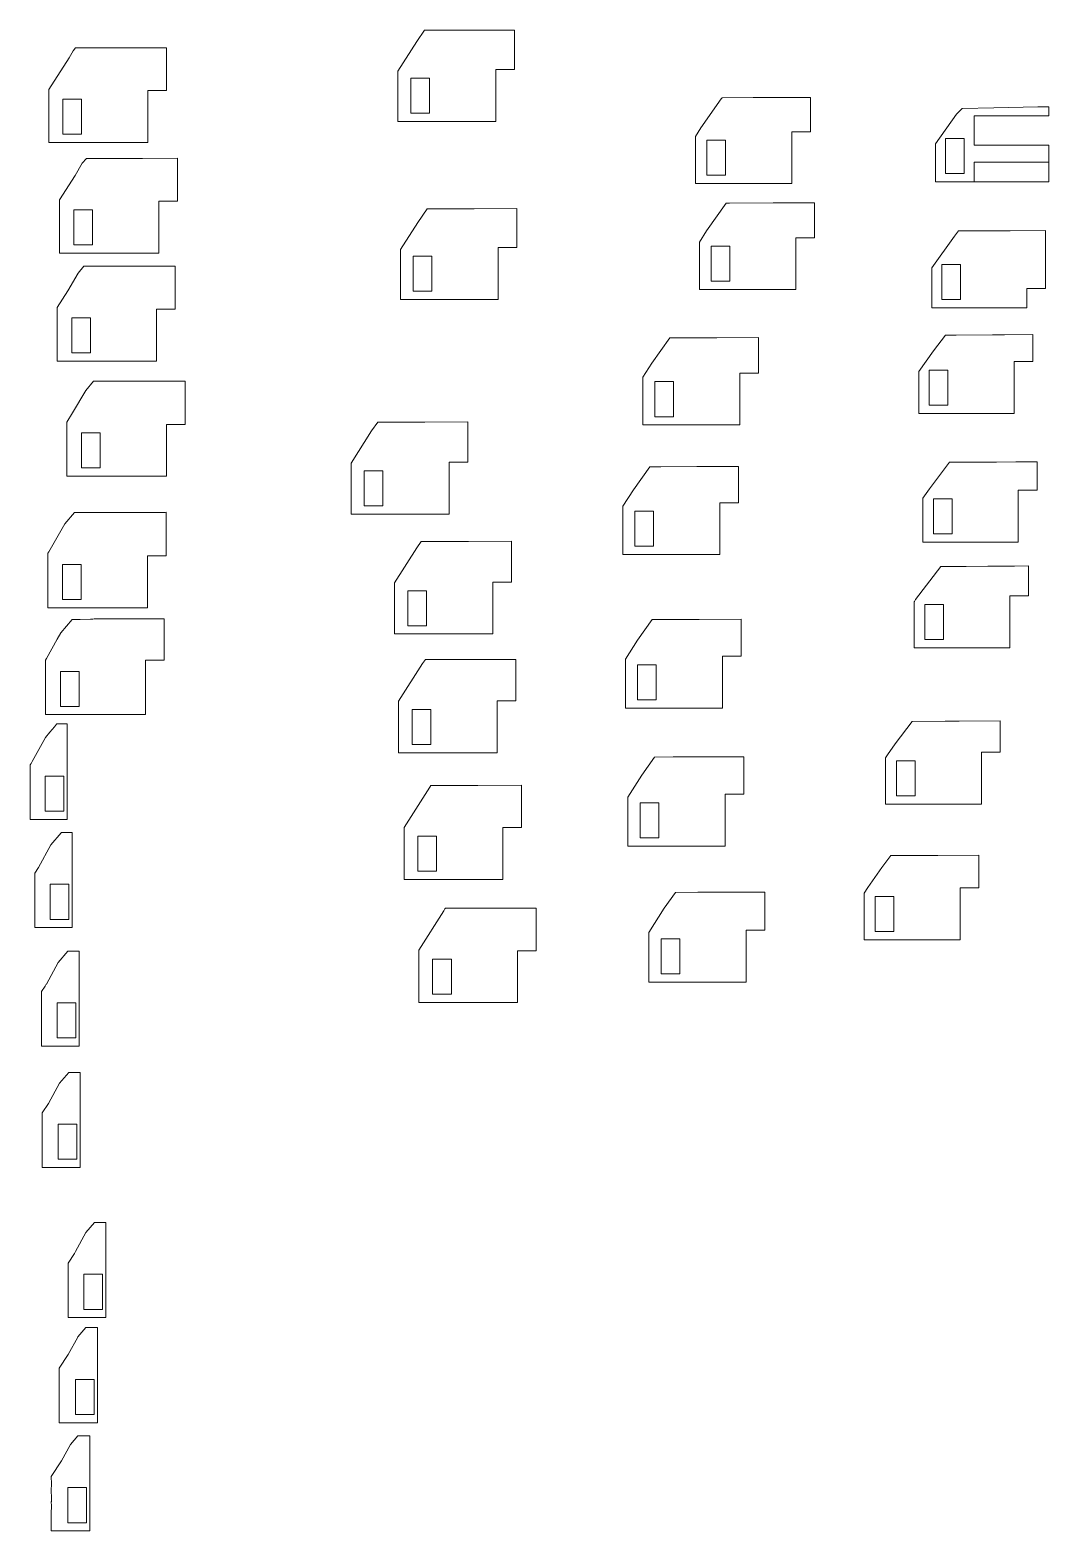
# Model space of a CAD drawing. Header units: millimetres. Extents: x -3396 to 75, y -180 to 2055.
# Drawn here: x -3170.1 to -3006.6, y 1726.7 to 1967.8 of the extents above; entities that cross this region are included whole.
import ezdxf

# ---------------------------------------------------------------- set-up
doc = ezdxf.new("R2010")
doc.units = ezdxf.units.MM

msp = doc.modelspace()

# ---------------------------------------------------------------- linework, layer by layer
at = {"color": 7, "linetype": 'Continuous', "lineweight": 15}
for p, q in [((-3106.79, 1967.72), (-3108.05, 1965.93)), ((-3101.98, 1967.74), (-3106.79, 1967.72)), ((-3099.24, 1967.74), (-3101.98, 1967.74)), ((-3092.37, 1967.76), (-3099.24, 1967.74)), ((-3092.37, 1961.41), (-3092.37, 1967.76)), ((-3162.82, 1964.88), (-3163.21, 1964.43)), ((-3159.45, 1964.88), (-3162.82, 1964.88)), ((-3155.28, 1964.89), (-3159.45, 1964.88)), ((-3151.54, 1964.89), (-3155.28, 1964.89)), ((-3148.22, 1964.9), (-3151.54, 1964.89)), ((-3148.22, 1958.03), (-3148.22, 1964.9)), ((-3111.08, 1961.17), (-3108.05, 1965.93)), ((-3163.86, 1963.3), (-3167.12, 1958.19)), ((-3163.21, 1964.43), (-3163.86, 1963.3)), ((-3111.08, 1961.17), (-3111.08, 1960.58)), ((-3111.08, 1960.53), (-3111.08, 1960.58)), ((-3111.08, 1960.35), (-3111.08, 1960.53)), ((-3111.08, 1960.35), (-3111.08, 1957.94)), ((-3095.37, 1961.41), (-3095.37, 1953.08)), ((-3092.37, 1961.41), (-3095.37, 1961.41)), ((-3167.12, 1958.19), (-3167.12, 1957.94)), ((-3167.12, 1957.94), (-3167.12, 1957.92)), ((-3167.12, 1957.92), (-3167.12, 1957.85)), ((-3167.12, 1957.85), (-3167.12, 1954.53)), ((-3151.22, 1958.03), (-3148.22, 1958.03)), ((-3151.22, 1949.7), (-3151.22, 1958.03)), ((-3111.08, 1957.27), (-3111.08, 1957.94)), ((-3106, 1960.04), (-3109, 1960.04)), ((-3109, 1960.04), (-3109, 1954.4)), ((-3106, 1954.4), (-3106, 1960.04)), ((-3164.85, 1951.03), (-3164.85, 1956.66)), ((-3164.85, 1956.66), (-3161.85, 1956.66)), ((-3161.85, 1956.66), (-3161.85, 1951.03)), ((-3111.08, 1957.27), (-3111.08, 1955.4)), ((-3111.08, 1953.08), (-3111.08, 1955.4)), ((-3059.17, 1956.68), (-3062.45, 1952.03)), ((-3059.02, 1956.88), (-3059.17, 1956.68)), ((-3054.02, 1956.9), (-3059.02, 1956.88)), ((-3051.47, 1956.91), (-3054.02, 1956.9)), ((-3044.85, 1956.93), (-3051.47, 1956.91)), ((-3044.85, 1951.43), (-3044.85, 1956.93)), ((-3015.42, 1955.25), (-3020.51, 1955.14)), ((-3008.37, 1955.4), (-3015.42, 1955.25)), ((-3008.37, 1955.4), (-3006.56, 1955.43)), ((-3006.56, 1953.97), (-3006.56, 1955.43)), ((-3167.12, 1954.53), (-3167.12, 1954.27)), ((-3167.12, 1954.27), (-3167.12, 1951.68)), ((-3111.08, 1953.08), (-3095.37, 1953.08)), ((-3109, 1954.4), (-3106, 1954.4)), ((-3024.8, 1949.49), (-3021.38, 1954.23)), ((-3021.38, 1954.23), (-3020.51, 1955.14)), ((-3018.56, 1949.28), (-3018.56, 1953.97)), ((-3018.56, 1953.97), (-3006.56, 1953.97)), ((-3167.12, 1951.68), (-3167.12, 1950.15)), ((-3161.85, 1951.03), (-3164.85, 1951.03)), ((-3063.31, 1950.67), (-3062.45, 1952.03)), ((-3063.31, 1950.67), (-3063.31, 1949.63)), ((-3047.85, 1951.43), (-3047.85, 1943.1)), ((-3044.85, 1951.43), (-3047.85, 1951.43)), ((-3167.12, 1950.15), (-3167.12, 1949.83)), ((-3167.12, 1949.83), (-3167.12, 1949.7)), ((-3167.12, 1949.7), (-3151.22, 1949.7)), ((-3063.31, 1949.54), (-3063.31, 1949.63)), ((-3063.31, 1949.22), (-3063.31, 1949.54)), ((-3063.31, 1949.22), (-3063.31, 1948)), ((-3063.31, 1946.8), (-3063.31, 1948)), ((-3058.49, 1950.06), (-3061.49, 1950.06)), ((-3061.49, 1950.06), (-3061.49, 1944.43)), ((-3058.49, 1944.43), (-3058.49, 1950.06)), ((-3024.8, 1949.49), (-3024.8, 1949.06)), ((-3024.8, 1948.94), (-3024.8, 1949.06)), ((-3024.8, 1948.49), (-3024.8, 1948.94)), ((-3024.8, 1948.49), (-3024.8, 1948.33)), ((-3024.8, 1946.66), (-3024.8, 1948.33)), ((-3023.19, 1950.35), (-3020.19, 1950.35)), ((-3023.19, 1944.72), (-3023.19, 1950.35)), ((-3020.19, 1950.35), (-3020.19, 1944.72)), ((-3006.56, 1949.28), (-3018.56, 1949.28)), ((-3006.56, 1946.52), (-3006.56, 1949.28)), ((-3161.75, 1946.35), (-3162.89, 1944.39)), ((-3161.75, 1946.35), (-3161.08, 1947.14)), ((-3155.19, 1947.14), (-3161.08, 1947.14)), ((-3153.53, 1947.14), (-3155.19, 1947.14)), ((-3152.05, 1947.14), (-3153.53, 1947.14)), ((-3146.44, 1947.16), (-3152.05, 1947.14)), ((-3146.44, 1940.26), (-3146.44, 1947.16)), ((-3063.31, 1946.8), (-3063.31, 1945.88)), ((-3063.31, 1943.1), (-3063.31, 1945.88)), ((-3024.8, 1946.66), (-3024.8, 1946.57)), ((-3024.8, 1946.21), (-3024.8, 1946.57)), ((-3024.8, 1946.21), (-3024.8, 1946.11)), ((-3024.8, 1946.11), (-3024.8, 1945.9)), ((-3024.8, 1945.9), (-3024.8, 1945.52)), ((-3018.56, 1943.39), (-3018.56, 1946.52)), ((-3018.56, 1946.52), (-3006.56, 1946.52)), ((-3006.56, 1946.52), (-3006.56, 1943.39)), ((-3165.37, 1940.48), (-3162.89, 1944.39)), ((-3061.49, 1944.43), (-3058.49, 1944.43)), ((-3024.8, 1943.39), (-3024.8, 1945.52)), ((-3018.56, 1943.39), (-3024.8, 1943.39)), ((-3020.19, 1944.72), (-3023.19, 1944.72)), ((-3018.56, 1943.39), (-3006.56, 1943.39)), ((-3063.31, 1943.1), (-3047.85, 1943.1)), ((-3165.37, 1940.48), (-3165.37, 1940.3)), ((-3165.37, 1940.28), (-3165.37, 1940.3)), ((-3165.37, 1940.23), (-3165.37, 1940.28)), ((-3165.37, 1940.23), (-3165.37, 1936.75)), ((-3160.08, 1938.89), (-3163.08, 1938.89)), ((-3163.08, 1938.89), (-3163.08, 1933.26)), ((-3160.08, 1933.26), (-3160.08, 1938.89)), ((-3149.44, 1940.26), (-3149.44, 1931.93)), ((-3146.44, 1940.26), (-3149.44, 1940.26)), ((-3106.36, 1939.03), (-3107.89, 1936.86)), ((-3102.16, 1939.04), (-3106.36, 1939.03)), ((-3098.81, 1939.05), (-3102.16, 1939.04)), ((-3091.97, 1939.07), (-3098.81, 1939.05)), ((-3091.97, 1932.82), (-3091.97, 1939.07)), ((-3058.37, 1939.97), (-3061.53, 1935.49)), ((-3057.83, 1939.97), (-3058.37, 1939.97)), ((-3050.82, 1939.99), (-3057.83, 1939.97)), ((-3044.17, 1940.01), (-3050.82, 1939.99)), ((-3044.17, 1934.4), (-3044.17, 1940.01)), ((-3165.37, 1936.56), (-3165.37, 1936.75)), ((-3165.37, 1936.56), (-3165.37, 1933.86)), ((-3110.65, 1932.52), (-3107.89, 1936.86)), ((-3165.37, 1932.74), (-3165.37, 1933.86)), ((-3062.66, 1933.7), (-3061.53, 1935.49)), ((-3062.66, 1933.7), (-3062.66, 1932.72)), ((-3047.17, 1934.4), (-3047.17, 1926.07)), ((-3044.17, 1934.4), (-3047.17, 1934.4)), ((-3025.38, 1929.56), (-3021.7, 1934.67)), ((-3021.09, 1935.48), (-3021.7, 1934.67)), ((-3020.53, 1935.48), (-3021.09, 1935.48)), ((-3013.54, 1935.52), (-3020.53, 1935.48)), ((-3012.78, 1935.52), (-3013.54, 1935.52)), ((-3007.11, 1935.56), (-3012.78, 1935.52)), ((-3007.11, 1926.26), (-3007.11, 1935.56)), ((-3165.37, 1932.51), (-3165.37, 1932.74)), ((-3165.37, 1931.97), (-3165.37, 1932.51)), ((-3165.37, 1931.93), (-3165.37, 1931.97)), ((-3165.37, 1931.93), (-3149.44, 1931.93)), ((-3163.08, 1933.26), (-3160.08, 1933.26)), ((-3110.65, 1932.52), (-3110.65, 1931.88)), ((-3110.65, 1931.82), (-3110.65, 1931.88)), ((-3110.65, 1931.63), (-3110.65, 1931.82)), ((-3110.65, 1931.63), (-3110.65, 1929.36)), ((-3105.61, 1931.45), (-3108.61, 1931.45)), ((-3108.61, 1931.45), (-3108.61, 1925.82)), ((-3105.61, 1925.82), (-3105.61, 1931.45)), ((-3091.97, 1932.82), (-3094.97, 1932.82)), ((-3094.97, 1932.82), (-3094.97, 1924.49)), ((-3062.66, 1932.64), (-3062.66, 1932.72)), ((-3062.66, 1932.34), (-3062.66, 1932.64)), ((-3062.66, 1932.34), (-3062.66, 1930.97)), ((-3057.8, 1933.03), (-3060.8, 1933.03)), ((-3060.8, 1933.03), (-3060.8, 1927.4)), ((-3057.8, 1927.4), (-3057.8, 1933.03)), ((-3162.42, 1928.69), (-3161.47, 1929.82)), ((-3154.63, 1929.83), (-3161.47, 1929.82)), ((-3153.85, 1929.83), (-3154.63, 1929.83)), ((-3153.85, 1929.83), (-3151.66, 1929.83)), ((-3146.8, 1929.84), (-3151.66, 1929.83)), ((-3146.8, 1922.92), (-3146.8, 1929.84)), ((-3110.65, 1928.63), (-3110.65, 1929.36)), ((-3062.66, 1929.84), (-3062.66, 1930.97)), ((-3062.66, 1929.84), (-3062.66, 1928.79)), ((-3062.66, 1926.07), (-3062.66, 1928.79)), ((-3025.38, 1929.56), (-3025.38, 1928.93)), ((-3025.38, 1928.81), (-3025.38, 1928.93)), ((-3025.38, 1928.38), (-3025.38, 1928.81)), ((-3020.74, 1930.1), (-3023.74, 1930.1)), ((-3023.74, 1930.1), (-3023.74, 1924.47)), ((-3020.74, 1924.47), (-3020.74, 1930.1)), ((-3162.42, 1928.69), (-3164.05, 1925.89)), ((-3110.65, 1928.63), (-3110.65, 1926.87)), ((-3110.65, 1924.49), (-3110.65, 1926.87)), ((-3060.8, 1927.4), (-3057.8, 1927.4)), ((-3025.38, 1928.38), (-3025.38, 1928.07)), ((-3025.38, 1926.47), (-3025.38, 1928.07)), ((-3025.38, 1926.47), (-3025.38, 1926.26)), ((-3165.76, 1923.2), (-3164.05, 1925.89)), ((-3110.65, 1924.49), (-3094.97, 1924.49)), ((-3108.61, 1925.82), (-3105.61, 1925.82)), ((-3062.66, 1926.07), (-3047.17, 1926.07)), ((-3025.38, 1925.44), (-3025.38, 1926.26)), ((-3025.38, 1925.44), (-3025.38, 1925.21)), ((-3025.38, 1925.21), (-3025.38, 1924.72)), ((-3025.38, 1924.72), (-3025.38, 1923.85)), ((-3023.74, 1924.47), (-3020.74, 1924.47)), ((-3010.11, 1926.26), (-3010.11, 1923.14)), ((-3007.11, 1926.26), (-3010.11, 1926.26)), ((-3165.76, 1923.2), (-3165.76, 1923.08)), ((-3165.76, 1923.07), (-3165.76, 1923.08)), ((-3165.76, 1923.03), (-3165.76, 1923.07)), ((-3165.76, 1923.03), (-3165.76, 1919.41)), ((-3160.43, 1921.55), (-3163.43, 1921.55)), ((-3163.43, 1921.55), (-3163.43, 1915.92)), ((-3160.43, 1915.92), (-3160.43, 1921.55)), ((-3146.8, 1922.92), (-3149.8, 1922.92)), ((-3149.8, 1922.92), (-3149.8, 1914.59)), ((-3025.38, 1923.14), (-3025.38, 1923.85)), ((-3025.38, 1923.14), (-3010.11, 1923.14)), ((-3165.76, 1919.28), (-3165.76, 1919.41)), ((-3165.76, 1919.28), (-3165.76, 1916.46)), ((-3067.43, 1918.33), (-3070.32, 1914.23)), ((-3066.28, 1918.33), (-3067.43, 1918.33)), ((-3059.89, 1918.34), (-3066.28, 1918.33)), ((-3053.2, 1918.36), (-3059.89, 1918.34)), ((-3053.2, 1912.65), (-3053.2, 1918.36)), ((-3023.17, 1918.75), (-3025.1, 1916.21)), ((-3021.44, 1918.76), (-3023.17, 1918.75)), ((-3015.62, 1918.79), (-3021.44, 1918.76)), ((-3013.69, 1918.8), (-3015.62, 1918.79)), ((-3009.16, 1918.83), (-3013.69, 1918.8)), ((-3009.16, 1914.5), (-3009.16, 1918.83)), ((-3165.76, 1915.76), (-3165.76, 1916.46)), ((-3165.76, 1915.61), (-3165.76, 1915.76)), ((-3165.76, 1915.27), (-3165.76, 1915.61)), ((-3165.76, 1914.66), (-3165.76, 1915.27)), ((-3165.76, 1914.59), (-3165.76, 1914.66)), ((-3165.76, 1914.59), (-3149.8, 1914.59)), ((-3163.43, 1915.92), (-3160.43, 1915.92)), ((-3027.46, 1912.93), (-3025.1, 1916.21)), ((-3012.16, 1914.5), (-3012.16, 1906.17)), ((-3012.16, 1914.5), (-3009.16, 1914.5)), ((-3071.73, 1912.02), (-3070.32, 1914.23)), ((-3071.73, 1912.02), (-3071.73, 1911.09)), ((-3053.2, 1912.65), (-3056.2, 1912.65)), ((-3056.2, 1912.65), (-3056.2, 1904.32)), ((-3027.46, 1912.93), (-3027.46, 1912.08)), ((-3027.46, 1911.97), (-3027.46, 1912.08)), ((-3027.46, 1911.56), (-3027.46, 1911.97)), ((-3022.8, 1913.13), (-3025.8, 1913.13)), ((-3025.8, 1913.13), (-3025.8, 1907.49)), ((-3022.8, 1907.49), (-3022.8, 1913.13)), ((-3161.17, 1909.88), (-3163.29, 1906.25)), ((-3161.17, 1909.88), (-3159.93, 1911.34)), ((-3155.17, 1911.35), (-3159.93, 1911.34)), ((-3152.12, 1911.36), (-3155.17, 1911.35)), ((-3152.12, 1911.36), (-3147.14, 1911.37)), ((-3147.14, 1911.37), (-3145.23, 1911.37)), ((-3145.23, 1904.42), (-3145.23, 1911.37)), ((-3071.73, 1911.01), (-3071.73, 1911.09)), ((-3071.73, 1910.73), (-3071.73, 1911.01)), ((-3071.73, 1910.73), (-3071.73, 1909.21)), ((-3066.84, 1911.28), (-3069.84, 1911.28)), ((-3069.84, 1911.28), (-3069.84, 1905.65)), ((-3066.84, 1905.65), (-3066.84, 1911.28)), ((-3027.46, 1911.56), (-3027.46, 1911.1)), ((-3027.46, 1909.56), (-3027.46, 1911.1)), ((-3027.46, 1909.56), (-3027.46, 1909.23)), ((-3071.73, 1908.15), (-3071.73, 1909.21)), ((-3071.73, 1908.15), (-3071.73, 1906.99)), ((-3027.46, 1907.95), (-3027.46, 1909.23)), ((-3027.46, 1907.95), (-3027.46, 1907.59)), ((-3027.46, 1907.59), (-3027.46, 1906.83)), ((-3025.8, 1907.49), (-3022.8, 1907.49)), ((-3164.23, 1904.77), (-3163.29, 1906.25)), ((-3164.23, 1904.77), (-3164.23, 1904.7)), ((-3164.23, 1904.69), (-3164.23, 1904.7)), ((-3164.23, 1904.67), (-3164.23, 1904.69)), ((-3164.23, 1904.67), (-3164.23, 1900.9)), ((-3114.3, 1904.76), (-3115.29, 1903.36)), ((-3108.88, 1904.78), (-3114.3, 1904.76)), ((-3106.75, 1904.78), (-3108.88, 1904.78)), ((-3099.85, 1904.8), (-3106.75, 1904.78)), ((-3099.85, 1898.34), (-3099.85, 1904.8)), ((-3071.73, 1904.32), (-3071.73, 1906.99)), ((-3069.84, 1905.65), (-3066.84, 1905.65)), ((-3027.46, 1906.83), (-3027.46, 1906.17)), ((-3027.46, 1906.17), (-3012.16, 1906.17)), ((-3161.87, 1903.05), (-3161.87, 1897.42)), ((-3158.87, 1903.05), (-3161.87, 1903.05)), ((-3158.87, 1897.42), (-3158.87, 1903.05)), ((-3148.23, 1904.42), (-3148.23, 1896.09)), ((-3145.23, 1904.42), (-3148.23, 1904.42)), ((-3118.59, 1898.17), (-3115.29, 1903.36)), ((-3071.73, 1904.32), (-3056.2, 1904.32)), ((-3164.23, 1900.84), (-3164.23, 1900.9)), ((-3164.23, 1900.84), (-3164.23, 1897.9)), ((-3164.23, 1897.62), (-3164.23, 1897.9)), ((-3164.23, 1897.56), (-3164.23, 1897.62)), ((-3164.23, 1897.42), (-3164.23, 1897.56)), ((-3164.23, 1897.17), (-3164.23, 1897.42)), ((-3161.87, 1897.42), (-3158.87, 1897.42)), ((-3118.59, 1898.17), (-3118.59, 1897.64)), ((-3118.59, 1897.59), (-3118.59, 1897.64)), ((-3118.59, 1897.43), (-3118.59, 1897.59)), ((-3118.59, 1897.43), (-3118.59, 1894.86)), ((-3102.85, 1898.34), (-3102.85, 1890.01)), ((-3099.85, 1898.34), (-3102.85, 1898.34)), ((-3070.65, 1897.61), (-3073.26, 1893.9)), ((-3068.89, 1897.62), (-3070.65, 1897.61)), ((-3063.1, 1897.63), (-3068.89, 1897.62)), ((-3056.39, 1897.65), (-3063.1, 1897.63)), ((-3056.39, 1891.83), (-3056.39, 1897.65)), ((-3022.52, 1898.32), (-3025.76, 1894.06)), ((-3019.61, 1898.34), (-3022.52, 1898.32)), ((-3014.97, 1898.36), (-3019.61, 1898.34)), ((-3011.86, 1898.38), (-3014.97, 1898.36)), ((-3008.48, 1898.4), (-3011.86, 1898.38)), ((-3008.48, 1893.83), (-3008.48, 1898.4)), ((-3164.23, 1896.77), (-3164.23, 1897.17)), ((-3164.23, 1896.17), (-3164.23, 1896.77)), ((-3164.23, 1896.17), (-3164.23, 1896.09)), ((-3164.23, 1896.09), (-3148.23, 1896.09)), ((-3113.48, 1896.97), (-3116.48, 1896.97)), ((-3116.48, 1896.97), (-3116.48, 1891.34)), ((-3113.48, 1891.34), (-3113.48, 1896.97)), ((-3118.59, 1894.27), (-3118.59, 1894.86)), ((-3118.59, 1894.27), (-3118.59, 1892.28)), ((-3074.94, 1891.27), (-3073.26, 1893.9)), ((-3026.81, 1892.59), (-3025.76, 1894.06)), ((-3026.81, 1892.59), (-3026.81, 1891.54)), ((-3008.48, 1893.83), (-3011.48, 1893.83)), ((-3011.48, 1893.83), (-3011.48, 1885.5)), ((-3164.52, 1888.44), (-3163, 1890.24)), ((-3160.31, 1890.24), (-3163, 1890.24)), ((-3157.5, 1890.25), (-3160.31, 1890.24)), ((-3157.5, 1890.25), (-3156.89, 1890.25)), ((-3156.89, 1890.25), (-3153.49, 1890.26)), ((-3153.49, 1890.26), (-3148.44, 1890.27)), ((-3148.44, 1890.27), (-3148.27, 1890.31)), ((-3148.27, 1883.29), (-3148.27, 1890.31)), ((-3118.59, 1890.01), (-3118.59, 1892.28)), ((-3116.48, 1891.34), (-3113.48, 1891.34)), ((-3074.94, 1891.27), (-3074.94, 1890.4)), ((-3074.94, 1890.32), (-3074.94, 1890.4)), ((-3074.94, 1890.06), (-3074.94, 1890.32)), ((-3070.02, 1890.46), (-3073.02, 1890.46)), ((-3073.02, 1890.46), (-3073.02, 1884.83)), ((-3070.02, 1884.83), (-3070.02, 1890.46)), ((-3059.39, 1891.83), (-3059.39, 1883.5)), ((-3056.39, 1891.83), (-3059.39, 1891.83)), ((-3026.81, 1891.43), (-3026.81, 1891.54)), ((-3026.81, 1891.04), (-3026.81, 1891.43)), ((-3026.81, 1891.04), (-3026.81, 1890.42)), ((-3026.81, 1888.95), (-3026.81, 1890.42)), ((-3022.11, 1892.46), (-3025.11, 1892.46)), ((-3025.11, 1892.46), (-3025.11, 1886.83)), ((-3022.11, 1886.83), (-3022.11, 1892.46)), ((-3164.52, 1888.44), (-3167.13, 1883.97)), ((-3118.59, 1890.01), (-3102.85, 1890.01)), ((-3074.94, 1890.06), (-3074.94, 1888.39)), ((-3074.94, 1887.39), (-3074.94, 1888.39)), ((-3026.81, 1888.95), (-3026.81, 1888.51)), ((-3026.81, 1886.77), (-3026.81, 1888.51)), ((-3107.31, 1885.61), (-3108.03, 1884.58)), ((-3101.28, 1885.62), (-3107.31, 1885.61)), ((-3099.76, 1885.62), (-3101.28, 1885.62)), ((-3092.83, 1885.64), (-3099.76, 1885.62)), ((-3092.83, 1879.08), (-3092.83, 1885.64)), ((-3074.94, 1887.39), (-3074.94, 1886.11)), ((-3074.94, 1883.5), (-3074.94, 1886.11)), ((-3026.81, 1886.77), (-3026.81, 1886.28)), ((-3026.81, 1886.28), (-3026.81, 1885.5)), ((-3026.81, 1885.5), (-3011.48, 1885.5)), ((-3025.11, 1886.83), (-3022.11, 1886.83)), ((-3167.29, 1883.71), (-3167.13, 1883.97)), ((-3167.29, 1883.71), (-3167.29, 1883.69)), ((-3167.29, 1883.69), (-3167.29, 1883.69)), ((-3167.29, 1883.69), (-3167.29, 1883.69)), ((-3167.29, 1883.69), (-3167.29, 1881.58)), ((-3148.27, 1883.29), (-3151.27, 1883.29)), ((-3151.27, 1883.29), (-3151.27, 1874.96)), ((-3111.6, 1878.97), (-3108.03, 1884.58)), ((-3074.94, 1883.5), (-3059.39, 1883.5)), ((-3073.02, 1884.83), (-3070.02, 1884.83)), ((-3167.29, 1881.58), (-3167.29, 1879.77)), ((-3161.9, 1881.92), (-3164.9, 1881.92)), ((-3164.9, 1881.92), (-3164.9, 1876.29)), ((-3161.9, 1876.29), (-3161.9, 1881.92)), ((-3023.92, 1881.59), (-3027.96, 1876.27)), ((-3019.83, 1881.61), (-3023.92, 1881.59)), ((-3016.37, 1881.63), (-3019.83, 1881.61)), ((-3012.08, 1881.66), (-3016.37, 1881.63)), ((-3009.84, 1881.67), (-3012.08, 1881.66)), ((-3009.84, 1876.86), (-3009.84, 1881.67)), ((-3167.29, 1879.77), (-3167.29, 1879.76)), ((-3167.29, 1879.76), (-3167.29, 1879.76)), ((-3167.29, 1879.76), (-3167.29, 1879.76)), ((-3167.29, 1879.76), (-3167.29, 1879.75)), ((-3167.29, 1879.75), (-3167.29, 1876.76)), ((-3111.6, 1878.97), (-3111.6, 1878.5)), ((-3111.6, 1878.46), (-3111.6, 1878.5)), ((-3111.6, 1878.31), (-3111.6, 1878.46)), ((-3111.6, 1878.31), (-3111.6, 1875.59)), ((-3095.83, 1879.08), (-3095.83, 1870.75)), ((-3092.83, 1879.08), (-3095.83, 1879.08)), ((-3167.29, 1876.76), (-3167.29, 1874.96)), ((-3164.9, 1876.29), (-3161.9, 1876.29)), ((-3106.46, 1877.7), (-3109.46, 1877.7)), ((-3109.46, 1877.7), (-3109.46, 1872.07)), ((-3106.46, 1872.07), (-3106.46, 1877.7)), ((-3028.21, 1875.9), (-3028.16, 1875.98)), ((-3028.21, 1875.9), (-3028.21, 1874.69)), ((-3027.96, 1876.27), (-3028.16, 1875.98)), ((-3009.84, 1876.86), (-3012.84, 1876.86)), ((-3012.84, 1876.86), (-3012.84, 1868.53)), ((-3167.29, 1874.96), (-3151.27, 1874.96)), ((-3111.6, 1875.07), (-3111.6, 1875.59)), ((-3111.6, 1875.07), (-3111.6, 1872.96)), ((-3028.21, 1874.59), (-3028.21, 1874.69)), ((-3028.21, 1874.21), (-3028.21, 1874.59)), ((-3028.21, 1874.21), (-3028.21, 1873.45)), ((-3028.21, 1872.05), (-3028.21, 1873.45)), ((-3023.48, 1875.49), (-3026.48, 1875.49)), ((-3026.48, 1875.49), (-3026.48, 1869.86)), ((-3023.48, 1869.86), (-3023.48, 1875.49)), ((-3165.16, 1870.96), (-3165.76, 1869.92)), ((-3165.16, 1870.96), (-3163.35, 1873.1)), ((-3162.74, 1873.1), (-3163.35, 1873.1)), ((-3162.1, 1873.1), (-3162.74, 1873.1)), ((-3162.1, 1873.1), (-3160.4, 1873.11)), ((-3160.4, 1873.11), (-3160.04, 1873.11)), ((-3160.04, 1873.11), (-3159.83, 1873.16)), ((-3148.59, 1873.16), (-3159.83, 1873.16)), ((-3148.59, 1866.55), (-3148.59, 1873.16)), ((-3111.6, 1870.75), (-3111.6, 1872.96)), ((-3109.46, 1872.07), (-3106.46, 1872.07)), ((-3070.27, 1873.08), (-3072.62, 1869.75)), ((-3067.9, 1873.08), (-3070.27, 1873.08)), ((-3062.73, 1873.09), (-3067.9, 1873.08)), ((-3055.98, 1873.11), (-3062.73, 1873.09)), ((-3055.98, 1867.19), (-3055.98, 1873.11)), ((-3028.21, 1872.05), (-3028.21, 1871.48)), ((-3028.21, 1869.28), (-3028.21, 1871.48)), ((-3165.76, 1869.92), (-3167.48, 1866.81)), ((-3111.6, 1870.75), (-3095.83, 1870.75)), ((-3074.56, 1866.68), (-3072.62, 1869.75)), ((-3028.21, 1869.28), (-3028.21, 1868.66)), ((-3028.21, 1868.66), (-3028.21, 1868.53)), ((-3028.21, 1868.53), (-3012.84, 1868.53)), ((-3026.48, 1869.86), (-3023.48, 1869.86)), ((-3167.48, 1866.81), (-3167.65, 1866.55)), ((-3167.65, 1866.55), (-3167.65, 1866.44)), ((-3167.65, 1866.44), (-3167.65, 1866.42)), ((-3167.65, 1866.42), (-3167.65, 1866.39)), ((-3167.65, 1866.39), (-3167.65, 1866.37)), ((-3167.65, 1866.37), (-3167.64, 1862.61)), ((-3148.59, 1866.55), (-3151.59, 1866.55)), ((-3151.59, 1866.55), (-3151.59, 1857.79)), ((-3106.66, 1866.63), (-3107.11, 1865.99)), ((-3100.02, 1866.65), (-3106.66, 1866.63)), ((-3099.11, 1866.65), (-3100.02, 1866.65)), ((-3092.15, 1866.67), (-3099.11, 1866.65)), ((-3092.15, 1859.99), (-3092.15, 1866.67)), ((-3074.56, 1866.68), (-3074.56, 1865.87)), ((-3058.98, 1867.19), (-3058.98, 1858.86)), ((-3055.98, 1867.19), (-3058.98, 1867.19)), ((-3162.22, 1864.75), (-3165.22, 1864.75)), ((-3165.22, 1864.75), (-3165.22, 1859.12)), ((-3162.22, 1859.12), (-3162.22, 1864.75)), ((-3110.95, 1859.95), (-3107.11, 1865.99)), ((-3074.56, 1865.8), (-3074.56, 1865.87)), ((-3074.56, 1865.55), (-3074.56, 1865.8)), ((-3074.56, 1865.55), (-3074.56, 1863.74)), ((-3074.56, 1862.81), (-3074.56, 1863.74)), ((-3069.61, 1865.82), (-3072.61, 1865.82)), ((-3072.61, 1865.82), (-3072.61, 1860.18)), ((-3069.61, 1860.18), (-3069.61, 1865.82)), ((-3167.64, 1862.53), (-3167.65, 1859.69)), ((-3167.64, 1862.61), (-3167.64, 1862.59)), ((-3167.64, 1862.59), (-3167.64, 1862.58)), ((-3167.64, 1862.58), (-3167.64, 1862.55)), ((-3167.64, 1862.55), (-3167.64, 1862.53)), ((-3074.56, 1862.81), (-3074.56, 1861.41)), ((-3074.56, 1858.86), (-3074.56, 1861.41)), ((-3167.65, 1859.69), (-3167.65, 1857.79)), ((-3165.22, 1859.12), (-3162.22, 1859.12)), ((-3110.95, 1859.95), (-3110.95, 1859.54)), ((-3110.95, 1859.5), (-3110.95, 1859.54)), ((-3110.95, 1859.38), (-3110.95, 1859.5)), ((-3110.95, 1859.38), (-3110.95, 1856.5)), ((-3092.15, 1859.99), (-3095.15, 1859.99)), ((-3095.15, 1859.99), (-3095.15, 1851.66)), ((-3074.56, 1858.86), (-3058.98, 1858.86)), ((-3072.61, 1860.18), (-3069.61, 1860.18)), ((-3167.65, 1857.79), (-3151.59, 1857.79)), ((-3110.95, 1856.05), (-3110.95, 1856.5)), ((-3105.78, 1858.62), (-3108.78, 1858.62)), ((-3108.78, 1858.62), (-3108.78, 1852.99)), ((-3105.78, 1852.99), (-3105.78, 1858.62)), ((-3028.51, 1856.71), (-3031.25, 1853.09)), ((-3023.24, 1856.74), (-3028.51, 1856.71)), ((-3020.96, 1856.75), (-3023.24, 1856.74)), ((-3014.4, 1856.78), (-3020.96, 1856.75)), ((-3014.4, 1851.74), (-3014.4, 1856.78)), ((-3167.65, 1854.14), (-3169.78, 1850.28)), ((-3166.95, 1854.97), (-3167.65, 1854.14)), ((-3167.65, 1854.14), (-3167.65, 1854.14)), ((-3166.95, 1854.97), (-3166.2, 1855.86)), ((-3166.2, 1855.86), (-3165.86, 1856.26)), ((-3165.84, 1856.31), (-3165.86, 1856.26)), ((-3165.84, 1856.31), (-3164.18, 1856.31)), ((-3164.18, 1856.31), (-3164.18, 1840.95)), ((-3110.95, 1856.05), (-3110.95, 1853.82)), ((-3110.95, 1851.66), (-3110.95, 1853.82)), ((-3110.95, 1851.66), (-3095.15, 1851.66)), ((-3108.78, 1852.99), (-3105.78, 1852.99)), ((-3031.25, 1853.09), (-3032.48, 1851.35)), ((-3017.4, 1851.74), (-3017.4, 1843.41)), ((-3014.4, 1851.74), (-3017.4, 1851.74)), ((-3169.95, 1849.96), (-3170.12, 1849.71)), ((-3170.12, 1849.71), (-3170.12, 1849.59)), ((-3170.12, 1849.59), (-3170.12, 1849.57)), ((-3170.12, 1849.57), (-3170.12, 1849.55)), ((-3170.12, 1849.55), (-3170.12, 1849.53)), ((-3170.12, 1849.53), (-3170.12, 1845.77)), ((-3169.79, 1850.26), (-3169.95, 1849.96)), ((-3169.78, 1850.28), (-3169.79, 1850.26)), ((-3069.86, 1850.99), (-3071.94, 1848.05)), ((-3066.88, 1851), (-3069.86, 1850.99)), ((-3062.32, 1851.01), (-3066.88, 1851)), ((-3055.54, 1851.03), (-3062.32, 1851.01)), ((-3055.54, 1845), (-3055.54, 1851.03)), ((-3032.8, 1850.84), (-3032.48, 1851.35)), ((-3032.8, 1850.84), (-3032.8, 1849.69)), ((-3032.8, 1849.59), (-3032.8, 1849.69)), ((-3032.8, 1849.24), (-3032.8, 1849.59)), ((-3032.8, 1849.24), (-3032.8, 1848.32)), ((-3028.04, 1850.37), (-3031.04, 1850.37)), ((-3031.04, 1850.37), (-3031.04, 1844.74)), ((-3028.04, 1844.74), (-3028.04, 1850.37)), ((-3164.7, 1847.91), (-3167.7, 1847.91)), ((-3167.7, 1847.91), (-3167.7, 1842.28)), ((-3164.7, 1842.28), (-3164.7, 1847.91)), ((-3074.16, 1844.56), (-3071.94, 1848.05)), ((-3032.8, 1846.99), (-3032.8, 1848.32)), ((-3032.8, 1846.99), (-3032.8, 1846.3)), ((-3170.12, 1845.77), (-3170.12, 1845.75)), ((-3170.12, 1845.75), (-3170.12, 1845.74)), ((-3170.12, 1845.74), (-3170.12, 1845.7)), ((-3170.12, 1845.7), (-3170.12, 1845.68)), ((-3170.12, 1845.68), (-3170.12, 1842.84)), ((-3110.08, 1839.68), (-3105.96, 1846.15)), ((-3105.78, 1846.4), (-3105.96, 1846.15)), ((-3098.53, 1846.42), (-3105.78, 1846.4)), ((-3098.24, 1846.42), (-3098.53, 1846.42)), ((-3091.24, 1846.44), (-3098.24, 1846.42)), ((-3091.24, 1839.66), (-3091.24, 1846.44)), ((-3074.16, 1844.56), (-3074.16, 1843.81)), ((-3055.54, 1845), (-3058.54, 1845)), ((-3058.54, 1845), (-3058.54, 1836.67)), ((-3032.8, 1843.64), (-3032.8, 1846.3)), ((-3031.04, 1844.74), (-3028.04, 1844.74)), ((-3170.12, 1842.84), (-3170.12, 1840.95)), ((-3167.7, 1842.28), (-3164.7, 1842.28)), ((-3074.16, 1843.74), (-3074.16, 1843.81)), ((-3074.15, 1843.51), (-3074.16, 1843.74)), ((-3074.15, 1843.51), (-3074.15, 1841.54)), ((-3069.17, 1843.63), (-3072.17, 1843.63)), ((-3072.17, 1843.63), (-3072.17, 1837.99)), ((-3069.17, 1837.99), (-3069.17, 1843.63)), ((-3032.8, 1843.64), (-3032.8, 1843.41)), ((-3032.8, 1843.41), (-3017.4, 1843.41)), ((-3170.12, 1840.95), (-3164.18, 1840.95)), ((-3110.08, 1839.68), (-3110.08, 1839.33)), ((-3094.24, 1839.66), (-3094.24, 1831.33)), ((-3091.24, 1839.66), (-3094.24, 1839.66)), ((-3074.15, 1840.68), (-3074.16, 1839.16)), ((-3074.15, 1840.68), (-3074.15, 1841.54)), ((-3165.15, 1838.81), (-3166.76, 1836.89)), ((-3165.09, 1838.87), (-3165.15, 1838.81)), ((-3163.36, 1838.87), (-3165.09, 1838.87)), ((-3163.36, 1838.87), (-3163.36, 1823.59)), ((-3110.08, 1839.3), (-3110.08, 1839.33)), ((-3110.08, 1839.19), (-3110.08, 1839.3)), ((-3110.08, 1839.19), (-3110.08, 1836.17)), ((-3104.87, 1838.29), (-3107.87, 1838.29)), ((-3107.87, 1838.29), (-3107.87, 1832.66)), ((-3104.87, 1832.66), (-3104.87, 1838.29)), ((-3074.15, 1836.67), (-3074.16, 1839.16)), ((-3072.17, 1837.99), (-3069.17, 1837.99)), ((-3166.77, 1836.89), (-3168.78, 1833.24)), ((-3166.76, 1836.89), (-3166.77, 1836.89)), ((-3110.08, 1835.77), (-3110.08, 1836.17)), ((-3110.08, 1835.77), (-3110.08, 1833.43)), ((-3074.15, 1836.67), (-3058.54, 1836.67)), ((-3031.94, 1835.15), (-3033.39, 1833.25)), ((-3025.5, 1835.19), (-3031.94, 1835.15)), ((-3024.4, 1835.19), (-3025.5, 1835.19)), ((-3017.81, 1835.23), (-3024.4, 1835.19)), ((-3017.81, 1829.95), (-3017.81, 1835.23)), ((-3168.78, 1833.24), (-3169.36, 1832.35)), ((-3169.36, 1832.35), (-3169.36, 1831.93)), ((-3110.08, 1831.33), (-3110.08, 1833.43)), ((-3107.87, 1832.66), (-3104.87, 1832.66)), ((-3033.39, 1833.25), (-3035.64, 1830.05)), ((-3169.36, 1831.93), (-3169.36, 1831.87)), ((-3169.36, 1831.87), (-3169.36, 1831.78)), ((-3169.36, 1831.78), (-3169.36, 1831.7)), ((-3169.36, 1831.7), (-3169.36, 1828.43)), ((-3166.88, 1830.55), (-3166.88, 1824.91)), ((-3163.88, 1830.55), (-3166.88, 1830.55)), ((-3163.88, 1824.91), (-3163.88, 1830.55)), ((-3110.08, 1831.33), (-3094.24, 1831.33)), ((-3036.24, 1829.11), (-3035.64, 1830.05)), ((-3020.81, 1829.95), (-3020.81, 1821.61)), ((-3017.81, 1829.95), (-3020.81, 1829.95)), ((-3169.36, 1828.43), (-3169.36, 1828.37)), ((-3169.36, 1828.37), (-3169.36, 1828.34)), ((-3169.36, 1828.34), (-3169.36, 1828.24)), ((-3169.36, 1828.24), (-3169.36, 1828.2)), ((-3169.36, 1828.2), (-3169.36, 1825.67)), ((-3066.52, 1829.25), (-3068.32, 1826.69)), ((-3062.93, 1829.26), (-3066.52, 1829.25)), ((-3058.97, 1829.27), (-3062.93, 1829.26)), ((-3052.16, 1829.29), (-3058.97, 1829.27)), ((-3052.16, 1823.15), (-3052.16, 1829.29)), ((-3036.24, 1829.11), (-3036.24, 1828.02)), ((-3036.24, 1827.92), (-3036.24, 1828.02)), ((-3036.23, 1827.59), (-3036.24, 1827.92)), ((-3036.23, 1827.59), (-3036.23, 1826.52)), ((-3034.44, 1828.57), (-3034.44, 1822.94)), ((-3031.44, 1828.57), (-3034.44, 1828.57)), ((-3031.44, 1822.94), (-3031.44, 1828.57)), ((-3169.36, 1825.67), (-3169.36, 1823.59)), ((-3107.73, 1819.97), (-3103.7, 1826.3)), ((-3103.53, 1826.59), (-3103.7, 1826.3)), ((-3103.53, 1826.59), (-3103.43, 1826.7)), ((-3102.57, 1826.7), (-3103.43, 1826.7)), ((-3095.89, 1826.71), (-3102.57, 1826.7)), ((-3089.9, 1826.71), (-3095.89, 1826.71)), ((-3088.86, 1826.71), (-3089.9, 1826.71)), ((-3088.86, 1819.88), (-3088.86, 1826.71)), ((-3070.81, 1822.78), (-3068.32, 1826.69)), ((-3036.24, 1825.25), (-3036.23, 1826.52)), ((-3036.24, 1825.25), (-3036.24, 1824.45)), ((-3169.36, 1823.59), (-3163.36, 1823.59)), ((-3166.88, 1824.91), (-3163.88, 1824.91)), ((-3070.81, 1822.78), (-3070.81, 1822.08)), ((-3055.16, 1823.15), (-3055.16, 1814.82)), ((-3052.16, 1823.15), (-3055.16, 1823.15)), ((-3036.23, 1821.61), (-3036.24, 1824.45)), ((-3034.44, 1822.94), (-3031.44, 1822.94)), ((-3070.81, 1822.02), (-3070.81, 1822.08)), ((-3070.81, 1821.81), (-3070.81, 1822.02)), ((-3070.81, 1821.81), (-3070.81, 1819.69)), ((-3065.8, 1821.78), (-3068.8, 1821.78)), ((-3068.8, 1821.78), (-3068.8, 1816.15)), ((-3065.8, 1816.15), (-3065.8, 1821.78)), ((-3036.23, 1821.61), (-3020.81, 1821.61)), ((-3165.6, 1817.96), (-3167.5, 1814.52)), ((-3164.03, 1819.82), (-3165.6, 1817.96)), ((-3165.6, 1817.96), (-3165.6, 1817.96)), ((-3162.26, 1819.82), (-3164.03, 1819.82)), ((-3162.26, 1804.54), (-3162.26, 1819.82)), ((-3107.73, 1819.97), (-3107.73, 1819.67)), ((-3107.73, 1819.64), (-3107.73, 1819.67)), ((-3107.73, 1819.55), (-3107.73, 1819.64)), ((-3107.73, 1819.55), (-3107.73, 1816.38)), ((-3102.49, 1818.51), (-3105.49, 1818.51)), ((-3105.49, 1818.51), (-3105.49, 1812.88)), ((-3102.49, 1812.88), (-3102.49, 1818.51)), ((-3088.86, 1819.88), (-3091.86, 1819.88)), ((-3091.86, 1819.88), (-3091.86, 1811.55)), ((-3070.81, 1818.89), (-3070.81, 1819.69)), ((-3070.81, 1818.89), (-3070.81, 1817.26)), ((-3107.73, 1816.05), (-3107.73, 1816.38)), ((-3107.73, 1816.05), (-3107.73, 1813.59)), ((-3070.81, 1814.82), (-3070.81, 1817.26)), ((-3068.8, 1816.15), (-3065.8, 1816.15)), ((-3167.68, 1814.2), (-3168.27, 1813.3)), ((-3168.27, 1813.3), (-3168.27, 1812.88)), ((-3167.51, 1814.5), (-3167.68, 1814.2)), ((-3167.5, 1814.52), (-3167.51, 1814.5)), ((-3107.73, 1811.64), (-3107.73, 1813.59)), ((-3070.81, 1814.82), (-3055.16, 1814.82)), ((-3168.27, 1812.88), (-3168.27, 1812.82)), ((-3168.27, 1812.82), (-3168.27, 1812.73)), ((-3168.27, 1812.73), (-3168.27, 1812.65)), ((-3168.27, 1812.65), (-3168.26, 1809.38)), ((-3162.78, 1811.5), (-3165.78, 1811.5)), ((-3165.78, 1811.5), (-3165.78, 1805.87)), ((-3162.78, 1805.87), (-3162.78, 1811.5)), ((-3107.73, 1811.55), (-3107.73, 1811.64)), ((-3107.73, 1811.55), (-3091.86, 1811.55)), ((-3105.49, 1812.88), (-3102.49, 1812.88)), ((-3168.26, 1809.33), (-3168.27, 1809.3)), ((-3168.27, 1809.3), (-3168.27, 1809.2)), ((-3168.27, 1809.2), (-3168.26, 1809.16)), ((-3168.26, 1809.16), (-3168.27, 1806.62)), ((-3168.26, 1809.38), (-3168.26, 1809.33)), ((-3168.27, 1806.62), (-3168.27, 1804.54)), ((-3165.78, 1805.87), (-3162.78, 1805.87)), ((-3168.27, 1804.54), (-3162.26, 1804.54)), ((-3165.38, 1798.59), (-3167.16, 1795.36)), ((-3165.38, 1798.59), (-3165.37, 1798.6)), ((-3163.9, 1800.34), (-3165.37, 1798.6)), ((-3162.1, 1800.34), (-3163.9, 1800.34)), ((-3162.1, 1800.34), (-3162.1, 1785.06)), ((-3167.16, 1795.36), (-3168.17, 1793.82)), ((-3168.17, 1793.82), (-3168.17, 1793.09)), ((-3168.17, 1793.09), (-3168.17, 1793)), ((-3168.17, 1793), (-3168.17, 1792.84)), ((-3168.17, 1792.84), (-3168.17, 1792.7)), ((-3168.17, 1792.7), (-3168.17, 1789.92)), ((-3162.62, 1792.02), (-3165.62, 1792.02)), ((-3165.62, 1792.02), (-3165.62, 1786.39)), ((-3162.62, 1786.39), (-3162.62, 1792.02)), ((-3168.17, 1789.92), (-3168.17, 1789.83)), ((-3168.17, 1789.83), (-3168.17, 1789.78)), ((-3168.17, 1789.78), (-3168.17, 1789.62)), ((-3168.17, 1789.62), (-3168.17, 1789.56)), ((-3168.17, 1789.56), (-3168.17, 1787.32)), ((-3168.17, 1787.32), (-3168.17, 1785.06)), ((-3168.17, 1785.06), (-3162.1, 1785.06)), ((-3165.62, 1786.39), (-3162.62, 1786.39)), ((-3161.17, 1774.59), (-3162.83, 1771.57)), ((-3161.17, 1774.59), (-3161.16, 1774.6)), ((-3159.78, 1776.23), (-3161.16, 1774.6)), ((-3157.95, 1776.23), (-3159.78, 1776.23)), ((-3157.95, 1776.23), (-3157.95, 1760.95)), ((-3163.01, 1771.25), (-3164.02, 1769.71)), ((-3164.02, 1769.71), (-3164.02, 1768.98)), ((-3162.84, 1771.55), (-3163.01, 1771.25)), ((-3162.83, 1771.57), (-3162.84, 1771.55)), ((-3164.02, 1768.98), (-3164.02, 1768.89)), ((-3164.02, 1768.89), (-3164.02, 1768.73)), ((-3164.02, 1768.73), (-3164.02, 1768.59)), ((-3164.02, 1768.59), (-3164.02, 1765.81)), ((-3161.47, 1767.91), (-3161.47, 1762.27)), ((-3158.47, 1767.91), (-3161.47, 1767.91)), ((-3158.47, 1762.27), (-3158.47, 1767.91)), ((-3164.02, 1765.81), (-3164.02, 1765.72)), ((-3164.02, 1765.72), (-3164.02, 1765.67)), ((-3164.02, 1765.67), (-3164.02, 1765.51)), ((-3164.02, 1765.51), (-3164.02, 1765.44)), ((-3164.02, 1765.44), (-3164.02, 1763.21)), ((-3164.02, 1763.21), (-3164.02, 1760.95)), ((-3164.02, 1760.95), (-3157.95, 1760.95)), ((-3161.47, 1762.27), (-3158.47, 1762.27)), ((-3162.44, 1757.82), (-3163.99, 1755)), ((-3162.44, 1757.82), (-3162.43, 1757.83)), ((-3161.15, 1759.34), (-3162.43, 1757.83)), ((-3159.29, 1759.34), (-3161.15, 1759.34)), ((-3159.29, 1759.34), (-3159.29, 1744.06)), ((-3163.99, 1755), (-3165.42, 1752.82)), ((-3165.42, 1752.82), (-3165.42, 1751.79)), ((-3165.42, 1751.79), (-3165.42, 1751.66)), ((-3165.42, 1751.66), (-3165.42, 1751.43)), ((-3165.42, 1751.43), (-3165.42, 1751.24)), ((-3165.42, 1751.24), (-3165.42, 1748.94)), ((-3162.81, 1751.02), (-3162.81, 1745.39)), ((-3159.81, 1751.02), (-3162.81, 1751.02)), ((-3159.81, 1745.39), (-3159.81, 1751.02)), ((-3165.42, 1748.94), (-3165.42, 1748.82)), ((-3165.42, 1748.82), (-3165.42, 1748.75)), ((-3165.42, 1748.75), (-3165.42, 1748.53)), ((-3165.42, 1748.53), (-3165.42, 1748.44)), ((-3165.42, 1748.44), (-3165.42, 1746.51)), ((-3165.42, 1746.51), (-3165.42, 1744.06)), ((-3165.42, 1744.06), (-3159.29, 1744.06)), ((-3162.81, 1745.39), (-3159.81, 1745.39)), ((-3162.44, 1741.95), (-3163.61, 1740.56)), ((-3160.54, 1741.95), (-3162.44, 1741.95)), ((-3160.54, 1741.95), (-3160.54, 1726.67)), ((-3163.63, 1740.54), (-3165.06, 1737.94)), ((-3163.61, 1740.56), (-3163.63, 1740.54)), ((-3165.06, 1737.94), (-3166.71, 1735.43)), ((-3166.71, 1735.43), (-3166.7, 1734.25)), ((-3166.7, 1733.84), (-3166.71, 1733.62)), ((-3166.71, 1733.62), (-3166.7, 1731.56)), ((-3166.7, 1734.25), (-3166.7, 1734.1)), ((-3166.7, 1734.1), (-3166.7, 1733.84)), ((-3161.06, 1733.63), (-3164.06, 1733.63)), ((-3164.06, 1733.63), (-3164.06, 1728)), ((-3161.06, 1728), (-3161.06, 1733.63)), ((-3166.7, 1731.43), (-3166.71, 1731.35)), ((-3166.71, 1731.35), (-3166.71, 1731.1)), ((-3166.71, 1731.1), (-3166.7, 1730.99)), ((-3166.7, 1731.56), (-3166.7, 1731.43)), ((-3166.7, 1730.99), (-3166.71, 1729.21)), ((-3166.71, 1729.21), (-3166.71, 1726.67)), ((-3166.71, 1726.67), (-3160.54, 1726.67)), ((-3164.06, 1728), (-3161.06, 1728))]:
    msp.add_line(p, q, dxfattribs=at)

doc.saveas('drawing.dxf')
